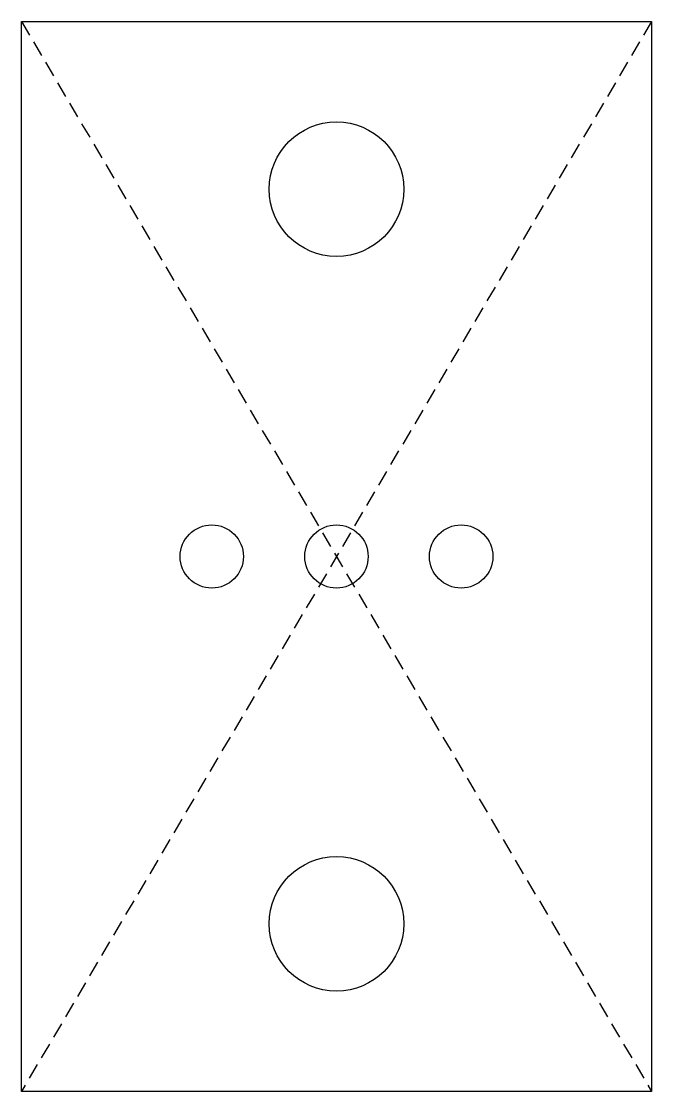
# Model space of a CAD drawing. Header units: millimetres. Extents: x 10 to 29.9, y 11.2 to 45.
import ezdxf

# ---------------------------------------------------------------- set-up
doc = ezdxf.new("R2010")
doc.units = ezdxf.units.MM
doc.linetypes.add('DASHED', pattern=[0.75, 0.5, -0.25])
doc.layers.get('0').update_dxf_attribs({"linetype": 'CONTINUOUS'})

msp = doc.modelspace()

# ---------------------------------------------------------------- linework, layer by layer
at = {"linetype": 'DASHED'}
for p, q in [((10, 45), (29.899, 11.18)), ((29.899, 45), (10, 11.18))]:
    msp.add_line(p, q, dxfattribs=at)
msp.add_lwpolyline([(10, 45), (29.899, 45), (29.899, 11.18), (10, 11.18)], close=True)
for centre, radius in [((19.949, 39.698), 2.125), ((16.012, 28.09), 1), ((19.949, 28.09), 1), ((23.886, 28.09), 1), ((19.949, 16.482), 2.125)]:
    msp.add_circle(centre, radius)

doc.saveas('drawing.dxf')
